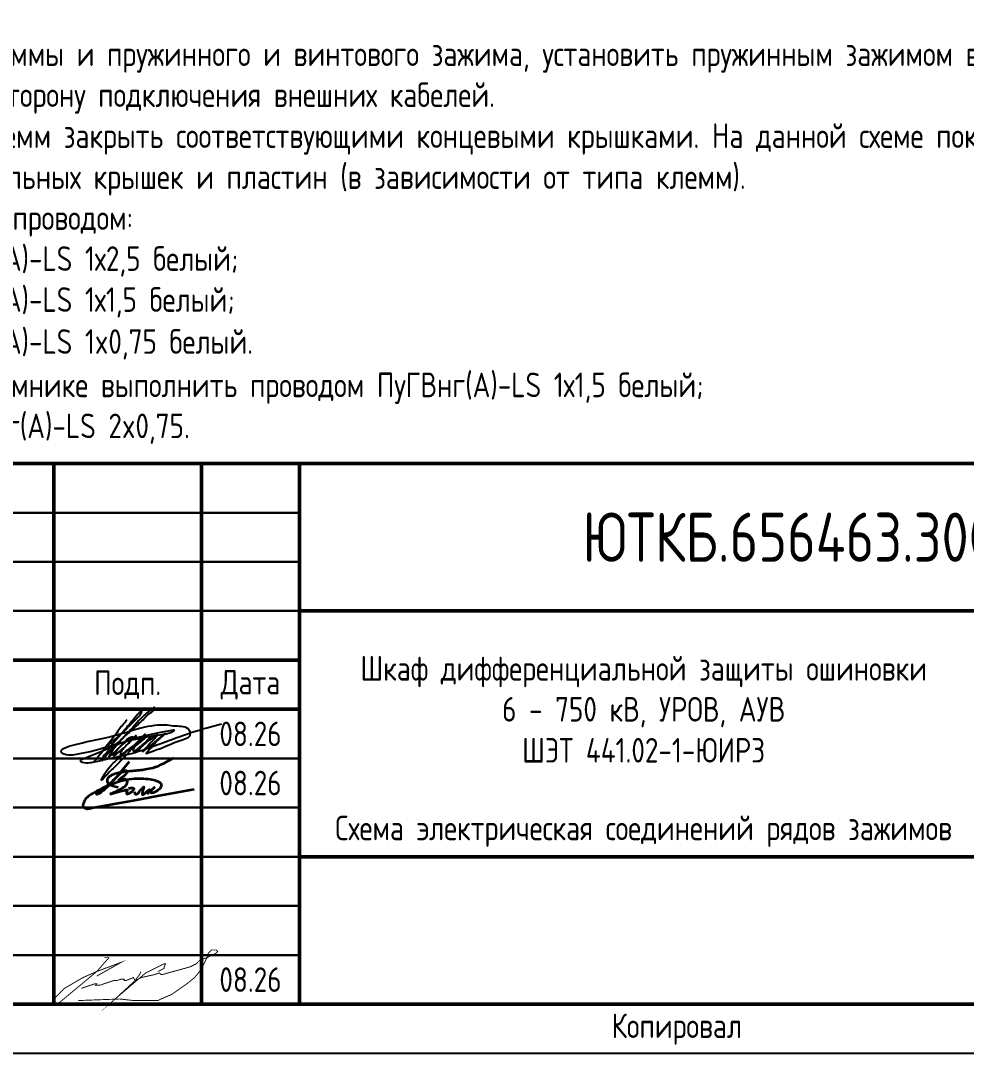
# Model space of a CAD drawing. Header units: millimetres. Extents: x -840 to 1644, y 0 to 561.
# Drawn here: x 1193.6 to 1289.8, y 0 to 105.1 of the extents above; entities that cross this region are included whole.
import ezdxf

# ---------------------------------------------------------------- set-up
doc = ezdxf.new("R2010")
doc.units = ezdxf.units.MM
doc.styles.add('Gost_type_A', font='GOST_A.TTF')

# ---------------------------------------------------------------- blocks, each defined once
blk = doc.blocks.new('Штамп большой нижний')
at = {"lineweight": 50}
for points in [[(-168, 55), (-145, 55), (-145, 35), (-168, 35)], [(-145, 55), (-130, 55), (-130, 35), (-145, 35)], [(-130, 55), (-120, 55), (-120, 35), (-130, 35)], [(-120, 55), (0, 55), (0, 40), (-120, 40)], [(-120, 40), (-50, 40), (-50, 15), (-120, 15)], [(-168, 35), (-145, 35), (-145, 30), (-168, 30)], [(-145, 35), (-130, 35), (-130, 30), (-145, 30)], [(-130, 35), (-120, 35), (-120, 30), (-130, 30)], [(-168, 30), (-145, 30), (-145, 0), (-168, 0)], [(-145, 30), (-130, 30), (-130, 0), (-145, 0)], [(-130, 30), (-120, 30), (-120, 0), (-130, 0)], [(-120, 15), (-50, 15), (-50, 0), (-120, 0)]]:
    blk.add_lwpolyline(points, close=True, dxfattribs=at)
for points in [[(-168, 55), (-145, 55), (-145, 50), (-168, 50)], [(-145, 55), (-130, 55), (-130, 50), (-145, 50)], [(-130, 55), (-120, 55), (-120, 50), (-130, 50)], [(-168, 50), (-145, 50), (-145, 45), (-168, 45)], [(-145, 50), (-130, 50), (-130, 45), (-145, 45)], [(-130, 50), (-120, 50), (-120, 45), (-130, 45)], [(-168, 45), (-145, 45), (-145, 40), (-168, 40)], [(-145, 45), (-130, 45), (-130, 40), (-145, 40)], [(-130, 45), (-120, 45), (-120, 40), (-130, 40)], [(-168, 40), (-145, 40), (-145, 35), (-168, 35)], [(-145, 40), (-130, 40), (-130, 35), (-145, 35)], [(-130, 40), (-120, 40), (-120, 35), (-130, 35)], [(-168, 30), (-145, 30), (-145, 25), (-168, 25)], [(-145, 30), (-130, 30), (-130, 25), (-145, 25)], [(-130, 30), (-120, 30), (-120, 25), (-130, 25)], [(-168, 25), (-145, 25), (-145, 20), (-168, 20)], [(-145, 25), (-130, 25), (-130, 20), (-145, 20)], [(-130, 25), (-120, 25), (-120, 20), (-130, 20)], [(-168, 20), (-145, 20), (-145, 15), (-168, 15)], [(-145, 20), (-130, 20), (-130, 15), (-145, 15)], [(-130, 20), (-120, 20), (-120, 15), (-130, 15)], [(-168, 15), (-145, 15), (-145, 10), (-168, 10)], [(-145, 15), (-130, 15), (-130, 10), (-145, 10)], [(-130, 15), (-120, 15), (-120, 10), (-130, 10)], [(-168, 10), (-145, 10), (-145, 5), (-168, 5)], [(-145, 10), (-130, 10), (-130, 5), (-145, 5)], [(-130, 10), (-120, 10), (-120, 5), (-130, 5)], [(-168, 5), (-145, 5), (-145, 0), (-168, 0)], [(-145, 5), (-130, 5), (-130, 0), (-145, 0)], [(-130, 5), (-120, 5), (-120, 0), (-130, 0)]]:
    blk.add_lwpolyline(points, close=True)
at = {"char_height": 2.5, "style": 'Gost_type_A'}
for s, insert, width, attachment_point in [('Подп.', (-137.5, 32.5), 15, 5), ('Дата', (-125, 32.5), 10, 5), ('Копировал', (-75, -2.53), 13.1202, 6)]:
    blk.add_mtext(s, dxfattribs=dict(at, insert=insert, width=width, attachment_point=attachment_point))
blk = doc.blocks.new('Сотрудник 7_1')
at = {"lineweight": 35}
for points in [[(5.51, 4.62), (4.98, 3.97), (4.54, 3.43), (4.18, 3.01), (3.9, 2.68), (3.67, 2.43), (3.49, 2.24), (3.34, 2.09), (3.21, 1.97), (3.08, 1.86), (2.97, 1.76), (2.86, 1.67), (2.76, 1.6), (2.67, 1.53), (2.59, 1.47), (2.52, 1.42), (2.45, 1.38), (2.4, 1.35), (2.35, 1.33), (2.31, 1.31), (2.28, 1.3), (2.25, 1.3), (2.23, 1.3), (2.21, 1.31), (2.2, 1.31), (2.19, 1.33), (2.18, 1.34), (2.18, 1.36), (2.18, 1.38), (2.18, 1.4), (2.19, 1.42), (2.2, 1.45), (2.22, 1.48), (2.25, 1.51), (2.28, 1.55), (2.32, 1.59), (2.36, 1.63), (2.42, 1.67), (2.49, 1.72), (2.56, 1.78), (2.65, 1.84), (2.75, 1.9), (2.87, 1.97), (2.99, 2.04), (3.12, 2.12), (3.25, 2.21), (3.39, 2.3), (3.53, 2.41), (3.67, 2.52), (3.81, 2.64), (3.94, 2.77), (4.07, 2.9), (4.2, 3.03), (4.32, 3.15), (4.44, 3.27), (4.55, 3.37), (4.65, 3.46), (4.74, 3.54), (4.82, 3.6), (4.9, 3.64), (4.97, 3.68), (5.03, 3.7), (5.08, 3.72), (5.13, 3.73), (5.17, 3.73), (5.21, 3.73), (5.24, 3.73), (5.26, 3.73), (5.28, 3.72), (5.3, 3.71), (5.31, 3.7), (5.32, 3.68), (5.33, 3.66), (5.33, 3.64), (5.32, 3.61), (5.32, 3.58), (5.3, 3.54), (5.28, 3.5), (5.25, 3.46), (5.21, 3.41), (5.16, 3.36), (5.1, 3.3), (5.03, 3.23), (4.96, 3.17), (4.88, 3.1), (4.8, 3.04), (4.72, 2.98), (4.65, 2.92), (4.59, 2.87), (4.53, 2.83), (4.49, 2.8), (4.46, 2.77), (4.43, 2.76), (4.42, 2.75), (4.42, 2.74), (4.43, 2.75), (4.45, 2.75), (4.49, 2.76), (4.53, 2.78), (4.58, 2.8), (4.64, 2.82), (4.7, 2.84), (4.76, 2.85), (4.83, 2.86), (4.89, 2.87), (4.95, 2.88), (5.01, 2.87), (5.06, 2.87), (5.11, 2.85), (5.15, 2.84), (5.19, 2.81), (5.22, 2.78), (5.25, 2.75), (5.27, 2.72), (5.29, 2.68), (5.3, 2.63), (5.3, 2.59), (5.3, 2.54), (5.29, 2.49), (5.27, 2.44), (5.26, 2.38), (5.23, 2.33), (5.2, 2.28), (5.17, 2.22), (5.12, 2.17), (5.07, 2.11), (5, 2.05), (4.92, 1.99), (4.83, 1.93), (4.73, 1.86), (4.6, 1.79), (4.47, 1.72), (4.31, 1.65), (4.15, 1.57), (3.96, 1.49), (3.76, 1.41), (3.54, 1.32)], [(4.39, 2), (4.09, 2.07), (3.85, 2.15), (3.67, 2.21), (3.55, 2.27), (3.46, 2.33), (3.4, 2.39), (3.37, 2.44), (3.35, 2.5), (3.33, 2.55), (3.32, 2.61), (3.31, 2.66), (3.31, 2.72), (3.31, 2.77), (3.32, 2.83), (3.34, 2.89), (3.36, 2.94), (3.39, 2.99), (3.43, 3.05), (3.48, 3.1), (3.54, 3.15), (3.6, 3.2), (3.67, 3.24), (3.74, 3.29), (3.82, 3.33), (3.91, 3.37), (4.01, 3.4), (4.11, 3.44), (4.22, 3.47), (4.34, 3.5), (4.47, 3.53), (4.62, 3.56), (4.77, 3.58), (4.93, 3.61), (5.11, 3.63), (5.29, 3.65), (5.48, 3.67), (5.67, 3.69), (5.85, 3.71), (6.04, 3.72), (6.21, 3.74), (6.38, 3.76), (6.55, 3.77), (6.71, 3.79), (6.86, 3.81), (7.02, 3.83), (7.19, 3.86), (7.36, 3.89), (7.54, 3.92), (7.74, 3.96), (7.95, 4.01), (8.19, 4.09), (8.47, 4.19), (8.78, 4.33), (9.15, 4.51), (9.57, 4.74), (10.05, 5.03)], [(6.04, 1.58), (6.05, 1.53), (6.06, 1.49), (6.06, 1.46), (6.07, 1.43), (6.09, 1.4), (6.1, 1.38), (6.12, 1.36), (6.14, 1.35), (6.16, 1.33), (6.19, 1.33), (6.22, 1.33), (6.25, 1.33), (6.28, 1.33), (6.31, 1.34), (6.34, 1.36), (6.37, 1.38), (6.4, 1.4), (6.43, 1.43), (6.46, 1.46), (6.49, 1.5), (6.52, 1.53), (6.55, 1.57), (6.58, 1.62), (6.62, 1.66), (6.65, 1.71), (6.69, 1.75), (6.73, 1.8), (6.78, 1.84), (6.82, 1.88), (6.85, 1.92), (6.89, 1.95), (6.92, 1.98), (6.95, 2.01), (6.97, 2.03), (6.98, 2.05), (7, 2.06), (7, 2.06), (7.01, 2.06), (7.01, 2.05), (7, 2.03), (7, 2), (6.99, 1.96), (6.97, 1.93), (6.96, 1.88), (6.94, 1.83), (6.93, 1.79), (6.91, 1.74), (6.9, 1.69), (6.89, 1.64), (6.88, 1.6), (6.87, 1.56), (6.86, 1.53), (6.85, 1.49), (6.84, 1.46), (6.84, 1.43), (6.84, 1.41), (6.84, 1.38), (6.84, 1.36), (6.84, 1.35), (6.84, 1.33), (6.84, 1.32), (6.85, 1.31), (6.86, 1.3), (6.86, 1.29), (6.87, 1.29), (6.88, 1.28), (6.89, 1.28), (6.9, 1.27), (6.91, 1.27), (6.92, 1.27), (6.93, 1.28), (6.95, 1.28), (6.96, 1.29), (6.97, 1.29), (6.98, 1.3), (7, 1.32), (7.03, 1.34), (7.06, 1.37), (7.1, 1.41), (7.15, 1.45), (7.21, 1.5), (7.27, 1.56), (7.34, 1.62), (7.41, 1.68), (7.48, 1.73), (7.54, 1.77), (7.58, 1.79), (7.6, 1.79), (7.61, 1.77), (7.59, 1.72), (7.57, 1.67), (7.54, 1.61), (7.5, 1.54), (7.46, 1.48), (7.43, 1.43), (7.41, 1.4), (7.4, 1.38), (7.41, 1.38), (7.42, 1.4), (7.45, 1.43), (7.49, 1.48), (7.54, 1.53), (7.6, 1.59), (7.66, 1.66), (7.73, 1.72), (7.81, 1.79), (7.88, 1.85), (7.95, 1.9), (8.01, 1.95), (8.06, 1.99), (8.09, 2.01), (8.11, 2.02), (8.1, 2.02), (8.07, 1.99), (8.03, 1.96), (7.98, 1.91), (7.92, 1.86), (7.87, 1.81), (7.81, 1.76), (7.76, 1.71), (7.73, 1.67), (7.7, 1.64), (7.68, 1.61), (7.67, 1.58), (7.67, 1.56), (7.67, 1.54), (7.68, 1.53), (7.7, 1.51), (7.71, 1.5), (7.73, 1.49), (7.75, 1.48), (7.77, 1.48), (7.8, 1.47), (7.83, 1.47), (7.87, 1.48), (7.91, 1.48), (7.96, 1.5), (8.01, 1.51), (8.07, 1.53), (8.13, 1.55), (8.19, 1.58), (8.26, 1.62), (8.33, 1.66), (8.4, 1.71), (8.48, 1.76), (8.55, 1.82), (8.63, 1.89), (8.69, 1.95), (8.75, 2.02), (8.79, 2.1), (8.82, 2.17), (8.83, 2.24), (8.81, 2.31), (8.78, 2.37), (8.72, 2.44), (8.65, 2.5), (8.56, 2.56), (8.44, 2.61), (8.31, 2.66), (8.17, 2.71), (8, 2.75), (7.83, 2.78), (7.64, 2.81), (7.44, 2.84), (7.22, 2.86), (7, 2.88), (6.77, 2.88), (6.53, 2.89), (6.29, 2.88), (6.04, 2.87), (5.79, 2.84), (5.52, 2.81), (5.25, 2.77), (4.97, 2.71), (4.68, 2.64), (4.38, 2.55), (4.06, 2.44), (3.74, 2.32), (3.42, 2.2), (3.11, 2.06), (2.8, 1.92), (2.51, 1.78), (2.25, 1.65), (2.01, 1.52), (1.8, 1.4), (1.62, 1.29), (1.47, 1.18), (1.35, 1.09), (1.24, 0.99), (1.15, 0.91), (1.08, 0.82), (1.02, 0.74), (0.97, 0.65), (0.93, 0.57), (0.89, 0.49), (0.86, 0.41), (0.84, 0.34), (0.83, 0.27), (0.82, 0.21), (0.82, 0.15), (0.83, 0.11), (0.84, 0.07), (0.85, 0.04), (0.87, 0.01), (0.89, -0.01), (0.91, -0.03), (0.94, -0.05), (0.97, -0.07), (1, -0.08), (1.03, -0.1), (1.07, -0.11), (1.1, -0.12), (1.13, -0.13), (1.17, -0.14), (1.2, -0.15), (1.24, -0.15), (1.29, -0.15), (1.47, -0.12), (1.9, -0.04), (2.7, 0.1), (3.99, 0.34), (5.91, 0.69), (8.58, 1.18), (12.12, 1.82)], [(3.54, 1.32), (4.17, 1.5), (4.63, 1.63), (4.96, 1.71), (5.17, 1.76), (5.28, 1.77), (5.33, 1.76), (5.34, 1.73), (5.32, 1.7), (5.3, 1.66), (5.28, 1.62), (5.27, 1.58), (5.26, 1.55), (5.25, 1.51), (5.24, 1.48), (5.24, 1.45), (5.24, 1.42), (5.24, 1.4), (5.25, 1.39), (5.26, 1.37), (5.27, 1.36), (5.29, 1.36), (5.31, 1.36), (5.33, 1.36), (5.35, 1.36), (5.39, 1.37), (5.42, 1.38), (5.46, 1.4), (5.49, 1.41), (5.54, 1.43), (5.58, 1.45), (5.62, 1.48), (5.67, 1.51), (5.72, 1.54), (5.76, 1.57), (5.81, 1.61), (5.85, 1.64), (5.89, 1.68), (5.93, 1.72), (5.96, 1.75), (5.99, 1.78), (6, 1.81), (6.02, 1.83), (6.02, 1.86), (6.01, 1.87), (6, 1.89), (5.98, 1.9), (5.95, 1.91), (5.91, 1.92), (5.87, 1.92), (5.81, 1.92), (5.75, 1.92), (5.69, 1.92), (5.63, 1.91), (5.57, 1.9), (5.51, 1.89), (5.46, 1.88)]]:
    blk.add_lwpolyline(points, dxfattribs=at)

msp = doc.modelspace()

# ---------------------------------------------------------------- linework, layer by layer
msp.add_lwpolyline([(1347, 420), (1347, 0), (1050, 0), (1050, 420)], close=True)
at = {"lineweight": 50}
msp.add_lwpolyline([(1342, 415), (1342, 5), (1070, 5), (1070, 415)], close=True, dxfattribs=at)
at = {"const_width": 0.0934}
for points in [[(1199.8, 6.62), (1200.74, 6.93), (1201.2, 7.09), (1201.36, 7.09), (1201.2, 6.93), (1201.36, 6.93), (1201.67, 6.93), (1203.07, 7.4), (1203.38, 7.4), (1203.85, 7.55), (1204.16, 7.55), (1204.16, 7.4), (1204.32, 7.4), (1205.1, 7.71), (1205.25, 7.4), (1205.87, 7.71), (1207.28, 8.02), (1207.74, 8.18), (1207.9, 8.02), (1208.05, 8.02), (1210.86, 8.8), (1211.48, 9.11), (1211.79, 9.42), (1212.1, 9.58), (1212.57, 9.73), (1213.19, 10.04), (1213.5, 10.2), (1213.66, 10.35), (1213.5, 10.51), (1213.19, 10.51), (1213.04, 10.51), (1212.72, 10.2), (1212.57, 9.73), (1211.95, 8.49), (1211.32, 7.71), (1210.55, 7.09), (1208.99, 6), (1207.9, 5.53), (1207.59, 5.37), (1205.1, 5.37), (1203.69, 5.53), (1199.49, 5.37)], [(1202.14, 9.73), (1202.6, 9.73), (1201.36, 8.33), (1200.43, 7.55), (1198.48, 5.93), (1197.36, 5), (1197, 5), (1197, 5.22), (1197.16, 5.68), (1198.09, 6.62), (1199.96, 7.71), (1201.36, 8.33), (1203.85, 9.26), (1201.36, 7.86)], [(1205.87, 8.33), (1205.72, 8.02), (1205.25, 7.4), (1203.23, 5.53), (1206.34, 8.18), (1208.21, 9.11), (1208.37, 9.11), (1208.21, 8.8), (1208.21, 8.64), (1207.59, 8.33)]]:
    msp.add_lwpolyline(points, dxfattribs=at)
msp.add_spline([(1204.43, 33.93), (1204.05, 33.48), (1203.86, 33.24), (1203.72, 33.06), (1203.28, 32.47), (1203.17, 32.32), (1201.93, 30.71), (1201.07, 29.63), (1202.13, 30.94), (1203.1, 31.85), (1204.32, 32.96), (1205.05, 33.68), (1205.74, 34.37), (1205.91, 34.63), (1205.96, 34.82), (1205.27, 34.18), (1204.13, 32.83), (1203.91, 32.55), (1202.85, 31.32), (1202.23, 30.43), (1201.89, 29.91), (1201.89, 29.82), (1202.18, 30.11), (1202.82, 30.92), (1203.57, 31.67), (1204.61, 32.61), (1205.13, 33.08), (1206.07, 33.94), (1206.88, 34.68), (1207.25, 35.05), (1207.25, 35.17), (1206.92, 35.01), (1205.84, 34.06), (1204.16, 32.19), (1202.9, 30.7), (1202.58, 30.18), (1203.78, 31.24), (1204.87, 32.13), (1205, 32.2), (1205.06, 32.08), (1204.92, 31.85), (1203.89, 30.9), (1203.36, 30.43), (1203.14, 30.26), (1203.07, 30.26), (1203.16, 30.5), (1203.79, 31.23), (1204.02, 31.46), (1204.96, 32.2), (1205.02, 32.2), (1205.02, 31.92), (1205.26, 32.16), (1203.97, 30.87), (1203.76, 30.45), (1203.76, 30.34), (1203.98, 30.46), (1205.12, 31.33), (1206.21, 32.42), (1203.45, 29.4), (1202.3, 28.25), (1201.83, 27.79), (1202.12, 28.37), (1203.54, 29.96), (1205.1, 31.29), (1206.38, 32.21), (1205.47, 31.41), (1205.08, 30.92), (1205.08, 30.77), (1205.4, 30.89), (1206.84, 32.18), (1205.42, 30.66), (1207.05, 32.11), (1207.55, 32.4), (1207.27, 32.04), (1206.02, 30.69), (1208.36, 32.55), (1207.3, 31.57), (1206.46, 30.63), (1206.38, 30.55), (1206.98, 30.71), (1207.73, 30.98), (1209.75, 31.79), (1210.88, 32.5), (1210.76, 32.89), (1209.39, 33.28), (1208.51, 33.37), (1207.55, 33.37), (1206.26, 33.17), (1202.79, 32.21), (1198.02, 30.48), (1198.25, 30.41), (1199.13, 30.41), (1203.26, 31.44), (1207.82, 32.41), (1209.14, 32.78), (1209.23, 32.84), (1208.77, 32.81), (1204.14, 31.67), (1200.03, 29.95), (1199.67, 29.75), (1200.27, 29.56), (1200.5, 29.56), (1201.8, 29.81), (1204.77, 30.48), (1206.74, 31.11), (1208.99, 31.93), (1211.05, 32.66), (1214.05, 33.52)], degree=3)

# ---------------------------------------------------------------- block references
for name, p in [('Штамп большой нижний', (1342, 5)), ('Сотрудник 7_1', (1199.14, 25.04))]:
    msp.add_blockref(name, p)

# ---------------------------------------------------------------- texts
at = {"style": 'Gost_type_A'}
for s, insert, char_height, width, attachment_point in [('\\pxi2,ql,t4;1.^IПри наличии у клеммы и пружинного и винтового зажима, установить пружинным зажимом в сторону внутреннего монтажа шкафа, а винтовым зажимом - в сторону подключения внешних кабелей.\\P2.^IОткрытые части клемм закрыть соответствующими концевыми крышками. На данной схеме показаны только места установок дополнительных разделительных крышек и пластин (в зависимости от типа клемм).\\P{\\A1;3.^IМонтаж выполнить проводом:\\P\\pi0,l4,q*,t4,9;-//-^I- ПуГВнг(А)-LS 1х2,5 белый;\\P\\pi2.42857,l1.57143,ql,t1.57143,9;-/-  ^I- ПуГВнг(А)-LS 1х1,5 белый; \\P\\pi-5,l9,q*,t9;\\fArial|b0|i0|c0|p34;\\H1.08333x;―^I\\fGOST type A|b0|i0|c204|p34;\\H0.92308x;- ПуГВнг(А)-LS 1x0,75 белый.\\A0;\\fMS Shell Dlg 2|b0|i0|c204|p0;\\H0.70834x;\\P\\pi2,l0,ql,t4;\\A1;\\fGOST type A|b0|i0|c204|p34;\\H1.41176x;4.^IПеремычки на клеммнике выполнить проводом ПуГВнг(А)-LS 1х1,5 белый;\\P5.^IWE2 - Кабель ПВСнг(А)-LS 2x0,75.}', (1157, 62), 2.5, 183, 7), ('ЮТКБ.656463.300-035Э4.1', (1282, 52.5), 5, 120, 5), ('Шкаф дифференциальной защиты ошиновки\\P6 - 750 кВ, УРОВ, АУВ \\PШЭТ 441.02-1-ЮИРЗ ', (1257, 35), 2.5, 68, 5), ('08.26', (1217, 32.5), 2.5, 10, 5), ('08.26', (1217, 27.5), 2.5, 10, 5), ('Схема электрическая соединений рядов зажимов', (1257, 21), 2.5, 70, 8), ('08.26', (1217, 7.5), 2.5, 10, 5)]:
    msp.add_mtext(s, dxfattribs=dict(at, insert=insert, char_height=char_height, width=width, attachment_point=attachment_point))

doc.saveas('drawing.dxf')
